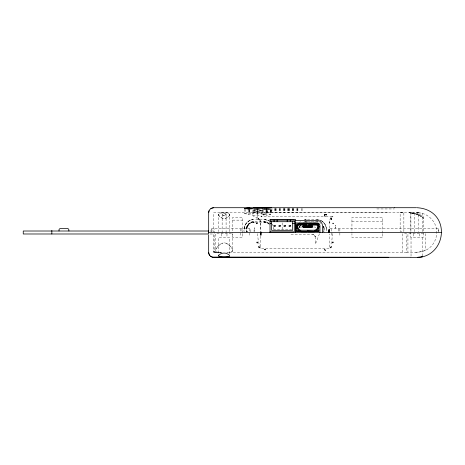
<?xml version="1.0" encoding="UTF-8"?>
<svg xmlns="http://www.w3.org/2000/svg" width="465" height="465" viewBox="0 0 465 465"><rect width="100%" height="100%" fill="white"/><g stroke="black" fill="none" stroke-linecap="round" stroke-linejoin="round"><path stroke-width="0.35" stroke-dasharray="2.33 1.74" d="M222.136 233.029L222.154 214.342L223.066 213.784L224.665 213.708L225.909 214.098L226.083 214.592L224.659 215.464L223.101 215.347L222.16 214.609L223.072 213.784M229.797 231.617L229.82 214.423C227.455 211.941 220.782 211.935 218.416 214.423L218.44 231.593M414.623 231.634L414.623 212.662M422.284 231.634L422.284 213.394L418.605 212.778M222.16 214.33L222.636 215.126L223.578 215.464L225.897 214.888L225.92 214.103L224.665 213.708M332.405 233.639L332.004 239.208L330.749 245.218M254.128 229.629L254.076 231.541L254.227 227.734L254.111 231.163M246.642 231.262L246.88 231.989L246.717 228.362L247.81 225.409L249.467 223.578L252.123 222.235L264.87 222.026L267.451 222.828L269.555 224.467M244.16 232.5C242.846 226.292 247.444 219.294 254.082 219.497L265.015 219.544L268.956 220.823A9.922 9.922 0 0 0 265.3 219.579L263.998 219.497M244.16 229.414L244.247 228.112A9.922 9.922 0 0 1 246.212 223.374L248.043 221.543A9.922 9.922 0 0 1 252.78 219.585L254.082 219.497M246.642 229.414L246.944 227.304L246.659 228.867M269.078 223.479L267.236 222.305L265.12 221.683L254.082 221.602L251.798 221.945L248.944 223.526L246.991 226.135L246.351 228.28L246.27 231.983M323.902 231.262C323.547 233.134 324.372 227.182 323.21 226.281L323.902 229.414M229.82 214.423C228.524 219.614 219.713 219.614 218.416 214.423M291.014 234.563L312.922 234.587L314.288 235.156L315.305 236.673L313.643 234.784L313.98 234.947M210.087 233.988L213.633 233.988L213.633 252.338L221.445 252.338L217.51 252.164L215.568 251.147C215.568 247.304 219.497 244.166 222.904 242.968M244.224 228.263C244.7 223.764 248.56 219.957 253.065 219.544M227.28 252.332L230.727 252.164L232.669 251.147L232.796 233.738L215.44 233.738L215.44 250.536M232.669 251.147C232.547 247.037 228.193 243.364 224.229 242.829M298.815 228.28L299.454 226.135L299.065 227.17M246.357 228.274C246.845 224.543 250.315 221.549 254.082 221.602M247.81 225.409L246.822 227.792M299.605 226.734L300.326 225.327L299.286 227.792L300.274 225.409M252.902 210.878L252.902 215.847L256.61 217.504L257.104 217.899L256.837 218.742L257.162 217.899L257.104 212.22M246.962 227.251L248.891 224.084L252.123 222.235L251.181 222.561M299.425 227.251L300.326 225.327M319.443 233.79L315.404 244.113L315.305 236.679L315.404 237.417L315.38 237.045M247.142 226.734L249.31 223.706M330.679 217.922L329.546 220.701L329.493 229.082M323.663 231.989L323.884 231.46M247.572 225.816L247.862 225.327M300.03 225.816L300.274 225.426M216.051 248.699L219.73 244.567L223.107 242.928M248.066 225.031L247.81 225.426L249.141 223.851M248.333 224.688L248.891 224.084M330.737 217.858L331.167 217.44M299.53 222.398L300.506 221.543M314.805 235.691L315.02 235.988M247.601 231.75L247.88 231.401L247.525 231.483L247.88 231.959M250.187 223.078L251.129 222.584M231.628 251.949L232.279 251.612M315.177 236.33L315.305 236.673M303.302 222.311L306.545 221.602L318.665 221.921M251.722 222.357L254.082 221.974L252.518 222.148M261.667 211.848L261.667 216.365L261.016 216.539L325.064 216.539M224.979 218.347C230.065 217.76 231.925 211.79 225.159 212.842M304.261 221.945L306.545 221.602M252.902 215.847L257.465 214.882L261.667 216.365M270.793 209.773L270.793 214.446L266.23 215.301L266.23 210.453M305.528 219.544L304.465 219.718L318.537 219.718L317.479 219.544M244.491 209.064L244.491 213.569L248.694 214.505L253.256 213.824L253.256 211.226M262.028 211.482L262.028 214.115L264.283 213.807M264.858 213.737L266.59 213.528L270.793 214.446M244.491 213.569L249.054 213.127L253.256 213.824M253.291 222.02L253.652 221.985M306.115 221.985L305.668 222.026L317.426 222.038L316.886 221.985M253.617 211.406L253.617 212.836L257.819 213.313L262.382 212.953L262.382 210.081M222.101 212.877C215.074 212.429 220.114 218.899 224.118 218.405M305.243 219.579L306.545 219.497M305.581 222.038L306.545 221.974L305.668 222.026M406.532 252.216L226.792 252.338M253.617 212.836L262.382 212.953M402.818 252.338L402.818 233.738L406.532 233.738L406.532 252.338C412.589 252.39 418.884 252.844 424.679 250.711C433.2 247.397 438.164 237.72 436.292 228.78M415.617 252.338L420.424 251.844L425.283 250.501L425.283 233.738L407.927 233.738L407.927 252.338M263.992 212.662L271.508 212.662L271.595 208.413M257.104 217.899L257.866 217.969M223.066 212.842L224.118 212.831M249.118 212.662L249.879 212.662M376.83 208.942L394.343 208.942M325.785 216.539L333.701 216.539M232.57 220.137L242.492 220.137M351.941 221.706L382.701 221.706M302.209 227.036L300.628 227.036A1.587 1.587 0 0 0 299.257 227.833M313.695 227.036L314.747 227.036A1.587 1.587 0 0 1 316.119 227.833M329.999 228.78L438.751 228.78L438.751 232.5M273.92 229.414L273.635 227.089L273.92 229.414L291.66 229.414M210.087 231.012L213.633 231.012M257.564 233.639L258.296 241.329L260.476 248.461L329.493 248.461L329.493 233.953M213.633 251.792L214.127 251.792M214.127 251.931L213.633 251.931L216.609 251.949L214.127 251.931L214.127 228.78M400.15 212.662L403.864 212.674L403.864 231.262L400.15 231.262L400.15 212.662L418.564 212.732L418.587 231.564M416.129 212.662L418.61 212.778M271.432 212.662L388.438 212.761M403.196 212.668L213.633 212.662L213.633 232.006M221.445 252.338L213.633 252.233L219.974 252.326M269.183 224.078L266.951 222.584L263.998 221.974L265.829 222.206M418.564 212.732L416.884 212.662L418.57 212.732L418.006 212.691M264.422 221.985L264.87 222.026M316.462 219.497L317.764 219.579A9.922 9.922 0 0 1 319.025 219.835M246.776 231.82L246.659 231.46M316.462 221.602L318.734 221.945M263.998 221.602L266.271 221.945L269.113 223.514M412.967 212.924L413.815 213.046L409.113 212.662L417.297 213.819A24.378 24.378 0 0 1 420.575 215.033L423.191 216.446L423.191 237.458L410.793 237.458L410.793 212.726L415.146 213.284M312.55 234.563L313.637 234.796M410.793 212.953L415.39 213.842L418.796 215.033L423.191 217.527L423.255 218.544L423.191 217.219M264.788 222.02L267.892 223.078M419.552 212.889L420.412 213.017M265.015 219.544L269.34 221.055M411.572 213.057L417.186 214.406L422.761 217.219L416.57 214.196M312.922 234.587L313.294 234.662M262.028 214.115L263.638 214.534M225.13 242.928L228.507 244.567L232.186 248.699M422.284 213.394C429.404 215.336 435.112 221.514 436.437 228.78M320.257 220.253L319.647 220.021C324.593 221.561 327.151 227.065 326.378 231.983M320.745 220.468C323.768 221.904 325.924 224.938 326.32 228.263M320.356 223.078L319.914 222.828L320.49 223.159M259.528 218.957L260.348 221.038L260.975 231.785M259.633 219.085L260.388 221.776L260.388 231.785M330.22 218.573L330.58 219.207L330.26 218.504M272.74 224.723L272.589 224.456A9.922 9.922 0 0 1 273.158 225.612L272.74 224.723L273.269 225.885M323.198 226.257L323.878 228.861M324.186 228.274L323.547 226.124L324.186 228.28L324.274 232.5M326.378 229.414L326.296 228.112A9.922 9.922 0 0 0 324.326 223.374L322.501 221.543A9.922 9.922 0 0 0 321.42 220.823M260.348 221.038L260.388 221.776M410.903 212.662L410.926 231.634M226.083 214.342L226.1 233.029M438.483 228.78L438.483 232.5M422.185 237.458L422.185 256.023M419.459 233.738L419.459 237.458M413.757 233.738L413.757 237.458M411.031 237.458L411.031 256.587M382.701 233.174L382.701 217.451L351.941 217.451L351.941 233.174M382.701 233.878L382.701 237.458L351.941 237.458L351.941 233.878M339.863 228.78L339.863 236.906M338.625 228.78L338.625 231.878M331.237 228.78L331.237 236.906M302.099 208.413L302.099 212.662M301.384 208.413L301.384 212.662M297.896 208.413L297.896 212.662M297.536 208.413L297.536 212.662M297.182 208.413L297.182 212.662M296.821 208.413L296.821 212.662M293.694 208.413L293.694 212.662M293.334 208.413L293.334 212.662M292.979 208.413L292.979 212.662M292.619 208.413L292.619 212.662M292.258 208.413L292.258 212.662M289.486 208.413L289.486 212.662M289.131 208.413L289.131 212.662M288.771 208.413L288.771 212.662M288.416 208.413L288.416 212.662M288.056 208.413L288.056 212.662M287.701 208.413L287.701 212.662M284.923 208.413L284.923 212.662M284.568 208.413L284.568 212.662M284.208 208.413L284.208 212.662M283.853 208.413L283.853 212.662M283.493 208.413L283.493 212.662M282.162 222.904L282.162 229.803M280.36 208.413L280.36 212.662M280.006 208.413L280.006 212.662M279.645 208.413L279.645 212.662M279.291 208.413L279.291 212.662M276.158 208.413L276.158 212.662M275.797 208.413L275.797 212.662M275.443 208.413L275.443 212.662M275.082 208.413L275.082 212.662M274.728 208.413L274.728 212.662M271.955 208.413L271.955 212.662M271.235 209.831L271.235 212.662M270.88 209.831L270.88 212.662M270.52 209.831L270.52 212.662M270.165 210.54L270.165 212.662M267.392 210.54L267.392 212.662M267.305 210.54L267.305 212.662M266.945 210.604L266.945 212.738M266.678 210.54L266.678 212.662M266.59 210.32L266.59 213.528M265.957 210.54L265.957 212.662M263.097 209.831L263.097 212.662M262.742 209.831L262.742 212.662M260.476 236.127L260.476 248.461M257.819 212.04L257.819 213.313M257.465 212.162L257.465 214.882M254.332 208.413L254.332 210.54M254.332 211.25L254.332 212.662M253.971 211.25L253.971 212.662M250.844 231.878L250.844 228.78L211.645 228.78L211.645 231.878M249.769 209.831L249.769 212.662M249.606 228.78L249.606 236.906M249.409 209.831L249.409 212.662M249.054 209.517L249.054 213.127M248.694 209.82L248.694 214.505M245.206 209.122L245.206 212.662M242.492 233.174L242.492 217.451L232.57 217.451L232.57 233.174M242.492 233.849L242.492 237.458L232.57 237.458L232.57 233.849M241.945 228.78L241.945 231.878M240.707 228.78L240.707 236.906M229.698 253.756L229.698 237.458L218.538 237.458L218.538 255.878M226.972 233.738L226.972 237.458M221.27 233.738L221.27 237.458M211.895 228.78L211.895 232.5M417.297 213.819A24.354 24.354 0 0 1 420.575 215.039M335.532 225.322L335.62 226.188L335.532 225.322M332.068 216.882L331.725 217.056L333.004 216.597L332.068 216.882M254.082 222.148L253.361 222.351L254.082 222.194M264.719 222.351L263.998 222.526L264.719 222.351M254.082 222.45L253.39 222.566L254.082 222.45M264.748 222.189L263.998 222.194L264.748 222.189M329.697 222.101L329.493 221.561L329.894 222.677L329.697 222.101M335.753 227.96L335.695 227.071L335.782 228.408L335.753 227.96"/><path stroke-width="0.7" d="M317.63 227.472C319.717 228.577 319.717 224.63 317.63 225.74A0.732 0.732 0 0 0 316.909 224.874L316.892 223.642L316.334 223.305L299.047 223.305L298.489 223.642L298.472 224.874A0.732 0.732 0 0 0 297.751 225.74C295.659 224.63 295.659 228.577 297.751 227.472M317.624 227.844L317.63 227.182M416.954 207.704C453.718 209.802 446.83 262.417 411.031 257.296M256.994 223.409L257.046 222.729L256.849 223.729L256.942 223.229M208.669 230.553L208.669 212.662C208.634 210.011 210.976 207.663 213.633 207.704L394.343 207.704M208.669 212.662L209.047 210.767M332.847 242.102L332.766 242.945L332.987 241.969L332.853 242.579M318.467 228.048L318.496 225.74A1.738 1.738 0 0 0 316.909 224.014M298.472 224.299L299.047 223.845L316.334 223.845L316.909 224.299M314.892 230.785L314.317 231.239L307.72 230.919M259.028 247.235L258.65 246.648L259.435 247.769L259.052 247.101M258.639 218.364L258.11 219.387L258.703 218.259L258.366 218.858M307.661 231.46L307.115 231.779L300.913 231.762L300.506 231.442L300.489 230.204M330.557 247.746L331.342 246.613L330.499 247.81L330.964 247.206M315.171 230.204A0.721 0.721 0 0 0 315.677 229.995L317.45 228.228M210.878 208.541L213.633 207.704M326.145 214.615L324.535 214.458L326.709 214.853L324.535 214.458M263.818 214.615L263.26 214.853L265.434 214.534M417.762 257.261L422.441 256.68M422.185 256.738L421.621 256.837M297.187 225.74L296.746 226.316L297.187 227.472M318.188 227.472L318.635 226.891L318.188 225.74M257.465 209.442L252.902 210.168L257.104 211.511L261.667 210.552L257.465 209.442L257.465 211.482M266.59 208.39L262.028 208.849L266.23 209.756L270.793 209.105L266.59 208.39L266.59 209.674M227.583 256.988L220.718 257M244.491 208.419L249.054 208.07L253.256 208.622L248.694 209.151L244.491 208.419L249.054 208.07L249.054 209.517M331.504 218.864L331.708 219.48L331.324 218.358L331.597 218.852M253.617 207.843L262.382 207.936L257.819 208.221L253.617 207.843L258.18 207.721M271.508 207.704L263.992 207.704M249.118 207.704L249.647 207.704M394.448 207.704L416.315 207.704M270.02 220.143L294.304 220.143L294.304 231.872L270.02 231.872M295.56 220.474L317.095 220.474A5.348 5.348 0 0 1 320.06 221.375L321.53 222.84A5.348 5.348 0 0 1 322.425 225.804L322.431 232.5M270.02 221.706L294.304 221.706M270.02 223.659L271.641 223.659M292.683 223.659L294.304 223.659M298.646 223.956L296.484 223.956L296.484 225.984M316.642 223.956L318.798 223.956L318.798 231.396L296.484 231.396L296.484 227.339M316.909 224.874L298.472 224.874L298.472 224.014A1.738 1.738 0 0 0 296.885 225.74L296.914 228.048M303.413 226.839L304.476 226.839M305.284 226.839L306.348 226.839M307.156 226.839L308.219 226.839M309.027 226.839L310.097 226.839M310.899 226.839L311.969 226.839M303.413 227.065L304.476 227.065M305.284 227.065L306.348 227.065M307.156 227.065L308.219 227.065M309.027 227.065L310.097 227.065M310.899 227.065L311.969 227.065M317.63 227.745L318.496 227.745A1.587 1.587 0 0 1 318.031 228.867L316.287 230.605A1.587 1.587 0 0 1 315.171 231.07M296.461 230.204L318.914 230.204M296.461 231.07L300.919 231.07M314.462 231.07L318.914 231.07M208.669 232.5L441.75 232.5M208.669 235.087L208.669 252.338C208.611 254.989 210.982 257.36 213.633 257.296L410.752 257.296M213.633 257.139L388.438 257.296M262.742 207.704L265.469 207.721M212.528 257.174L213.633 257.296M211.476 256.802L212.348 257.128M210.535 256.215L211.151 256.634M257.116 242.091L257.203 242.933L257.116 242.091L257.122 242.608M297.931 228.228L299.698 229.995A0.721 0.721 0 0 0 300.21 230.204M209.337 254.814L209.75 255.425M307.72 231.46L308.266 231.779L314.462 231.762L314.875 231.442L314.892 230.204M208.843 253.623L209.163 254.483M300.489 230.785L301.064 231.239L307.115 231.239L307.609 231.012L307.72 230.227M208.669 252.338L208.797 253.437M297.757 227.844L297.751 227.182M329.104 229.948L329.139 232.5L329.086 229.355L329.139 232.5L329.139 231.971M260.853 234.563L260.83 232.5L260.871 235.209L260.83 232.5L260.83 233.203M329.115 230.437L329.139 232.5L329.127 230.936M319.949 232.5L319.949 225.804A2.854 2.854 0 0 0 317.095 222.956L295.56 222.956L295.56 232.5L295.56 219.48L270.02 219.48L270.02 232.5M309.161 224.891L309.161 225.682M308.87 225.682L308.87 224.874L316.607 224.891A1.006 1.006 0 0 1 317.612 225.897L317.612 227.74A0.721 0.721 0 0 1 317.403 228.251M306.505 225.682L306.505 224.874L298.774 224.891A1.006 1.006 0 0 0 297.763 225.897L297.751 227.798A0.721 0.721 0 0 0 297.96 228.257A0.721 0.721 0 0 1 297.763 227.74L296.885 227.745A1.587 1.587 0 0 0 297.35 228.867L299.088 230.605A1.587 1.587 0 0 0 300.21 231.07M306.22 224.891L306.22 225.682M292.683 221.706L292.683 230.309L271.641 230.309L271.641 221.706M290.253 220.143L290.253 221.706M287.219 220.143L287.219 221.706M277.105 220.143L277.105 221.706M274.065 220.143L274.065 221.706M68.919 231.012L68.75 229.152L67.669 228.53L59.927 228.577L59.043 229.454L59.003 231.012M51.842 230.39L51.842 233.988M302.651 226.182C302.099 226.949 303.686 228.158 303.413 226.781L304.476 226.781L304.476 227.414L305.284 227.414L305.284 226.781L306.348 226.781L306.348 227.414L307.156 227.414L307.156 226.781L308.219 226.781L308.219 227.414L309.027 227.414L309.027 226.781L310.097 226.781L310.097 227.414L310.899 227.414L310.899 226.781L311.969 226.781C312.091 228.664 313.555 225.752 312.154 225.682L303.221 225.682L302.651 226.182M333.021 223.223L333.114 223.723L333.021 223.223M218.666 255.436L218.678 256.279C221.945 257.598 226.281 257.587 229.553 256.285L229.571 255.43L228.629 254.448L225.914 253.274A4.702 2.592 0 0 0 222.317 253.274L220.346 253.989L218.666 255.436M275.181 225.42L273.966 225.42L273.966 226.595L275.181 226.595L275.181 225.42M280.238 225.42L279.023 225.42L279.023 226.595L280.238 226.595L280.238 225.42M285.301 225.42L284.086 225.42L284.086 226.595L285.301 226.595L285.301 225.42M290.358 225.42L289.143 225.42L289.143 226.595L290.358 226.595L290.358 225.42M208.669 231.012L23.25 231.012L23.25 233.988L208.669 233.988L208.669 231.012M265.434 249.711L264.614 249.653L265.434 249.711M325.448 250.228L324.535 249.711L325.448 250.228M325.076 216.184L324.535 215.562L325.076 216.184"/></g></svg>
